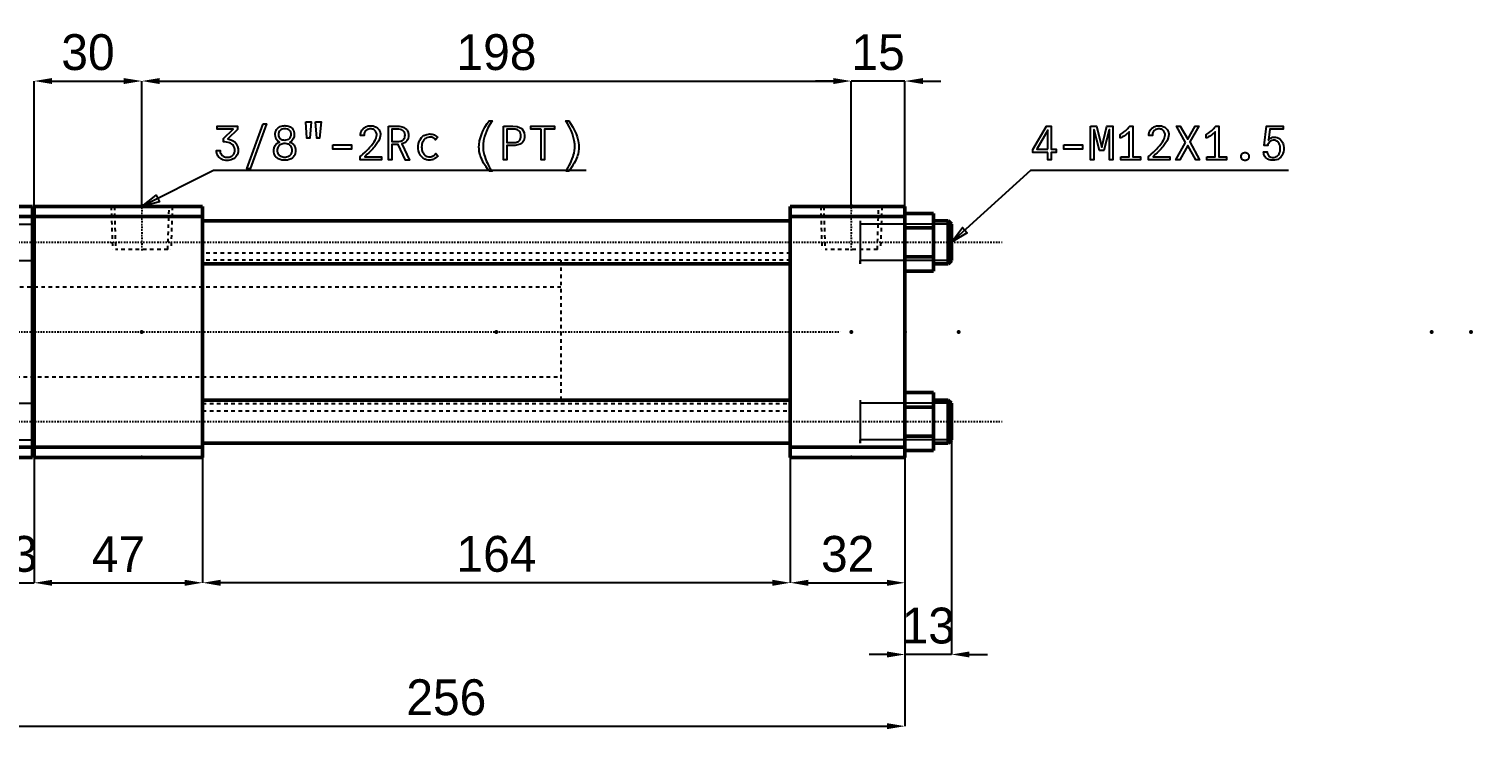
# Model space of a CAD drawing. Header units: millimetres. Extents: x -38 to 620, y -593 to 94.
# Drawn here: x 217.2 to 619.7, y -101.7 to 93.7 of the extents above; entities that cross this region are included whole.
import ezdxf

# ---------------------------------------------------------------- set-up
doc = ezdxf.new("R2010")
doc.units = ezdxf.units.MM
doc.linetypes.add('Center', pattern=[1.5, 0.45, -0.5, 0.05, -0.5])
doc.linetypes.add('Dashed', pattern=[2, 1, -1])
for name, color, linetype, lineweight in [('2d ConnectionPoints', 7, 'Continuous', 50), ('AM_0', 7, 'Continuous', 50), ('AM_5', 3, 'Continuous', 25), ('AM_7', 7, 'Center', 25), ('AM_9', 6, 'Dashed', 25)]:
    doc.layers.add(name, color=color, linetype=linetype, lineweight=lineweight)
doc.dimstyles.new('ISO-25', dxfattribs={"dimtxt": 2.5, "dimasz": 2.5, "dimexe": 1.25, "dimexo": 0.625, "dimtad": 1, "dimtxsty": 'Standard', "dimcen": 2.5, "dimadec": 0, "dimazin": 0, "dimtfac": 1, "dimtmove": 0, "dimatfit": 3, "dimfxl": 1, "dimarcsym": 0})

# ---------------------------------------------------------------- blocks, each defined once
blk = doc.blocks.new('2_HC210_A__40_100_0SD__rod__0_in_HC210_A_SD_40_100_0_A_0__2')
at = {"layer": 'AM_0'}
for p, q in [((-25, 12.5), (-43, 12.5)), ((-67.08, 10), (-68, 9.08)), ((-68, 9.08), (-68, -9.08)), ((-54, 10), (-67.08, 10)), ((-67.08, 10), (-67.08, -10)), ((-29, 8.12), (-43, 8.12)), ((-29, -8.12), (-29, 8.12)), ((-68, -9.08), (-67.08, -10)), ((-67.08, -10), (-54, -10)), ((-29, -8.12), (-43, -8.12)), ((-43, -12.5), (-25, -12.5))]:
    blk.add_line(p, q, dxfattribs=at)
at = {"layer": 'AM_5'}
for p, q in [((-68, 9.08), (-54, 9.08)), ((-68, -9.08), (-54, -9.08))]:
    blk.add_line(p, q, dxfattribs=at)
at = {"layer": 'AM_5', "linetype": 'Dashed'}
for p, q in [((-54, 9.08), (-43, 9.08)), ((-43, 10), (-43, 9.08)), ((-54, -9.08), (-43, -9.08)), ((-43, -10), (-43, -9.08))]:
    blk.add_line(p, q, dxfattribs=at)
at = {"layer": 'AM_7'}
blk.add_line((-81.95, 0), (224.95, 0), dxfattribs=at)
at = {"layer": 'AM_9'}
for p, q in [((211, 20), (147, 20)), ((147, 20), (147, -20)), ((147, 12.5), (-25, 12.5)), ((-43, 10), (-54, 10)), ((-54, -10), (-43, -10)), ((-25, -12.5), (147, -12.5)), ((147, -20), (211, -20))]:
    blk.add_line(p, q, dxfattribs=at)
blk = doc.blocks.new('3_A__SD_40_100_A___0__0_in_HC210_A_SD_40_100_0_A_0__2')
at = {"layer": 'AM_0'}
for p, q in [((-21, 33.03), (-13, 33.03)), ((-21, 16.97), (-21, 33.03)), ((-0.5, 35), (-13, 35)), ((-13, -35), (-13, 35)), ((-0.5, 35), (-0.5, -35)), ((-0.5, 33), (0, 33)), ((47, 35), (0, 35)), ((0, 35), (0, -35)), ((47, -35), (47, 35)), ((211, -35), (211, 35)), ((243, 35), (211, 35)), ((243, -35), (243, 35)), ((251, 33.03), (243, 33.03)), ((251, 16.97), (251, 33.03)), ((-25.08, 31), (-26, 30.08)), ((-26, 30.08), (-26, 19.92)), ((-21, 31), (-25.08, 31)), ((-25.08, 31), (-25.08, 19)), ((-21, 29.01), (-13, 29.01)), ((-0.5, 32.17), (-13, 32.17)), ((0, 31), (-0.5, 31)), ((47, 32.17), (0, 32.17)), ((211, 31), (47, 31)), ((243, 32.17), (211, 32.17)), ((251, 29.01), (243, 29.01)), ((255.08, 31), (251, 31)), ((256, 30.08), (255.08, 31)), ((255.08, 31), (255.08, 19)), ((256, 30.08), (256, 19.92)), ((-0.5, 25.1), (0, 25.1)), ((-21, 20.99), (-13, 20.99)), ((-0.5, 23.1), (0, 23.1)), ((251, 20.99), (243, 20.99)), ((-26, 19.92), (-25.08, 19)), ((-25.08, 19), (-21, 19)), ((-25, -19), (-25, 19)), ((-21, 16.97), (-13, 16.97)), ((47, 19), (211, 19)), ((251, 16.97), (243, 16.97)), ((251, 19), (255.08, 19)), ((255.08, 19), (256, 19.92)), ((-25.08, -19), (-26, -19.92)), ((-26, -19.92), (-26, -30.08)), ((-21, -19), (-25.08, -19)), ((-25.08, -19), (-25.08, -31)), ((-21, -16.92), (-13, -16.92)), ((-21, -33.08), (-21, -16.92)), ((211, -19), (47, -19)), ((251, -16.92), (243, -16.92)), ((251, -33.08), (251, -16.92)), ((255.08, -19), (251, -19)), ((256, -19.92), (255.08, -19)), ((255.08, -19), (255.08, -31)), ((256, -19.92), (256, -30.08)), ((-21, -20.96), (-13, -20.96)), ((-0.5, -23.1), (0, -23.1)), ((251, -20.96), (243, -20.96)), ((0, -25.1), (-0.5, -25.1)), ((-26, -30.08), (-25.08, -31)), ((-25.08, -31), (-21, -31)), ((-21, -29.04), (-13, -29.04)), ((-0.5, -32.17), (-13, -32.17)), ((-0.5, -31), (0, -31)), ((47, -32.17), (0, -32.17)), ((47, -31), (211, -31)), ((243, -32.17), (211, -32.17)), ((251, -29.04), (243, -29.04)), ((251, -31), (255.08, -31)), ((255.08, -31), (256, -30.08)), ((-21, -33.08), (-13, -33.08)), ((-0.5, -35), (-13, -35)), ((-0.5, -33), (0, -33)), ((47, -35), (0, -35)), ((243, -35), (211, -35)), ((251, -33.08), (243, -33.08))]:
    blk.add_line(p, q, dxfattribs=at)
at = {"layer": 'AM_5', "linetype": 'Dashed'}
for p, q in [((21.47, 35), (21.84, 23)), ((38.53, 35), (38.16, 23)), ((219.47, 35), (219.84, 23)), ((236.53, 35), (236.16, 23))]:
    blk.add_line(p, q, dxfattribs=at)
at = {"layer": 'AM_5'}
for p, q in [((-26, 30.08), (-0.5, 30.08)), ((-0.5, 31), (-0.5, 30.08)), ((-0.5, 31), (-0.5, 19)), ((230.5, 31), (230.5, 30.08)), ((230.5, 31), (230.5, 19)), ((256, 30.08), (230.5, 30.08)), ((-26, 19.92), (-0.5, 19.92)), ((-0.5, 19), (-0.5, 19.92)), ((256, 19.92), (230.5, 19.92)), ((230.5, 19), (230.5, 19.92)), ((-26, -19.92), (-0.5, -19.92)), ((-0.5, -19), (-0.5, -19.92)), ((-0.5, -19), (-0.5, -31)), ((230.5, -19), (230.5, -19.92)), ((230.5, -19), (230.5, -31)), ((256, -19.92), (230.5, -19.92)), ((-26, -30.08), (-0.5, -30.08)), ((-0.5, -31), (-0.5, -30.08)), ((256, -30.08), (230.5, -30.08)), ((230.5, -31), (230.5, -30.08))]:
    blk.add_line(p, q, dxfattribs=at)
at = {"layer": 'AM_7'}
for p, q in [((30, 35.6), (30, 22.4)), ((228, 35.6), (228, 22.4)), ((-40.1, 25), (270.1, 25)), ((-40.1, -25), (270.1, -25))]:
    blk.add_line(p, q, dxfattribs=at)
at = {"layer": 'AM_9'}
for p, q in [((22.33, 35), (22.7, 23)), ((37.3, 23), (37.67, 35)), ((220.33, 35), (220.7, 23)), ((235.3, 23), (235.67, 35)), ((37.3, 23), (22.7, 23)), ((211, 22), (47, 22)), ((235.3, 23), (220.7, 23)), ((-25, 19), (-25, 20)), ((-13, 20), (-25, 20)), ((211, 20), (47, 20)), ((-13, 12.6), (-25, 12.6)), ((47, 12.5), (-13, 12.5)), ((-25, -12.6), (-13, -12.6)), ((-13, -12.5), (47, -12.5)), ((-25, -20), (-25, -19)), ((-25, -20), (-13, -20)), ((47, -20), (211, -20)), ((47, -22), (211, -22))]:
    blk.add_line(p, q, dxfattribs=at)
blk = doc.blocks.new('*D24')
at = {"layer": 'AM_5', "color": 0, "lineweight": -2}
for p, q in [((218.71, 44.1), (218.71, 79.1)), ((223.71, 79.1), (243.71, 79.1)), ((248.71, 44.1), (248.71, 79.1))]:
    blk.add_line(p, q, dxfattribs=at)
at = {"layer": 'AM_5', "color": 0}
for points in [[(223.71, 79.93), (223.71, 78.26), (218.71, 79.1)], [(243.71, 78.26), (243.71, 79.93), (248.71, 79.1)]]:
    blk.add_solid(points, dxfattribs=at)
at = {"layer": 'Defpoints', "color": 0}
for p in [(248.71, 79.1), (218.71, 44.1), (248.71, 44.1)]:
    blk.add_point(p, dxfattribs=at)
at = {"layer": 'AM_5', "color": 0, "insert": (233.71, 87.1), "char_height": 10, "attachment_point": 5}
blk.add_mtext('30', dxfattribs=at)
blk = doc.blocks.new('*D25')
at = {"layer": 'AM_5', "color": 0, "lineweight": -2}
for p, q in [((248.71, 44.1), (248.71, 79.1)), ((253.71, 79.1), (441.71, 79.1)), ((446.71, 44.1), (446.71, 79.1))]:
    blk.add_line(p, q, dxfattribs=at)
at = {"layer": 'AM_5', "color": 0}
for points in [[(253.71, 79.93), (253.71, 78.26), (248.71, 79.1)], [(441.71, 78.26), (441.71, 79.93), (446.71, 79.1)]]:
    blk.add_solid(points, dxfattribs=at)
at = {"layer": 'Defpoints', "color": 0}
for p in [(446.71, 79.1), (248.71, 44.1), (446.71, 44.1)]:
    blk.add_point(p, dxfattribs=at)
at = {"layer": 'AM_5', "color": 0, "insert": (347.71, 87.1), "char_height": 10, "attachment_point": 5}
blk.add_mtext('198', dxfattribs=at)
blk = doc.blocks.new('*D26')
at = {"layer": 'AM_5', "color": 0, "lineweight": -2}
for p, q in [((441.71, 79.1), (436.71, 79.1)), ((446.71, 44.1), (446.71, 79.1)), ((461.71, 79.1), (446.71, 79.1)), ((461.71, 44.1), (461.71, 79.1)), ((466.71, 79.1), (471.71, 79.1))]:
    blk.add_line(p, q, dxfattribs=at)
at = {"layer": 'AM_5', "color": 0}
for points in [[(441.71, 78.26), (441.71, 79.93), (446.71, 79.1)], [(466.71, 79.93), (466.71, 78.26), (461.71, 79.1)]]:
    blk.add_solid(points, dxfattribs=at)
at = {"layer": 'Defpoints', "color": 0}
for p in [(446.71, 79.1), (446.71, 44.1), (461.71, 44.1)]:
    blk.add_point(p, dxfattribs=at)
at = {"layer": 'AM_5', "color": 0, "insert": (454.21, 87.1), "char_height": 10, "attachment_point": 5}
blk.add_mtext('15', dxfattribs=at)
blk = doc.blocks.new('*D28')
at = {"layer": 'AM_5', "color": 0, "lineweight": -2}
for p, q in [((205.71, -25.9), (205.71, -60.9)), ((218.71, -25.9), (218.71, -60.9)), ((200.71, -60.9), (195.71, -60.9)), ((205.71, -60.9), (218.71, -60.9)), ((223.71, -60.9), (228.71, -60.9))]:
    blk.add_line(p, q, dxfattribs=at)
at = {"layer": 'AM_5', "color": 0}
for points in [[(200.71, -61.74), (200.71, -60.07), (205.71, -60.9)], [(223.71, -60.07), (223.71, -61.74), (218.71, -60.9)]]:
    blk.add_solid(points, dxfattribs=at)
at = {"layer": 'Defpoints', "color": 0}
for p in [(205.71, -25.9), (218.71, -25.9), (218.71, -60.9)]:
    blk.add_point(p, dxfattribs=at)
at = {"layer": 'AM_5', "color": 0, "insert": (212.21, -52.9), "char_height": 10, "attachment_point": 5}
blk.add_mtext('13', dxfattribs=at)
blk = doc.blocks.new('*D29')
at = {"layer": 'AM_5', "color": 0, "lineweight": -2}
for p, q in [((218.71, -25.9), (218.71, -60.9)), ((265.71, -25.9), (265.71, -60.9)), ((223.71, -60.9), (260.71, -60.9))]:
    blk.add_line(p, q, dxfattribs=at)
at = {"layer": 'AM_5', "color": 0}
for points in [[(223.71, -60.07), (223.71, -61.74), (218.71, -60.9)], [(260.71, -61.74), (260.71, -60.07), (265.71, -60.9)]]:
    blk.add_solid(points, dxfattribs=at)
at = {"layer": 'Defpoints', "color": 0}
for p in [(218.71, -25.9), (265.71, -25.9), (265.71, -60.9)]:
    blk.add_point(p, dxfattribs=at)
at = {"layer": 'AM_5', "color": 0, "insert": (242.21, -52.9), "char_height": 10, "attachment_point": 5}
blk.add_mtext('47', dxfattribs=at)
blk = doc.blocks.new('*D30')
at = {"layer": 'AM_5', "color": 0, "lineweight": -2}
for p, q in [((429.71, -25.9), (429.71, -60.9)), ((461.71, -25.9), (461.71, -60.9)), ((434.71, -60.9), (456.71, -60.9))]:
    blk.add_line(p, q, dxfattribs=at)
at = {"layer": 'AM_5', "color": 0}
for points in [[(434.71, -60.07), (434.71, -61.74), (429.71, -60.9)], [(456.71, -61.74), (456.71, -60.07), (461.71, -60.9)]]:
    blk.add_solid(points, dxfattribs=at)
at = {"layer": 'Defpoints', "color": 0}
for p in [(429.71, -25.9), (461.71, -25.9), (461.71, -60.9)]:
    blk.add_point(p, dxfattribs=at)
at = {"layer": 'AM_5', "color": 0, "insert": (445.71, -52.9), "char_height": 10, "attachment_point": 5}
blk.add_mtext('32', dxfattribs=at)
blk = doc.blocks.new('*D31')
at = {"layer": 'AM_5', "color": 0, "lineweight": -2}
for p, q in [((265.71, -25.9), (265.71, -60.9)), ((429.71, -25.9), (429.71, -60.9)), ((424.71, -60.9), (270.71, -60.9))]:
    blk.add_line(p, q, dxfattribs=at)
at = {"layer": 'AM_5', "color": 0}
for points in [[(270.71, -60.07), (270.71, -61.74), (265.71, -60.9)], [(424.71, -61.74), (424.71, -60.07), (429.71, -60.9)]]:
    blk.add_solid(points, dxfattribs=at)
at = {"layer": 'Defpoints', "color": 0}
for p in [(265.71, -25.9), (429.71, -25.9), (265.71, -60.9)]:
    blk.add_point(p, dxfattribs=at)
at = {"layer": 'AM_5', "color": 0, "insert": (347.71, -52.9), "char_height": 10, "attachment_point": 5}
blk.add_mtext('164', dxfattribs=at)
blk = doc.blocks.new('*D32')
at = {"layer": 'AM_5', "color": 0, "lineweight": -2}
for p, q in [((474.71, -15.9), (474.71, -80.9)), ((461.71, -25.9), (461.71, -80.9)), ((456.71, -80.9), (451.71, -80.9)), ((474.71, -80.9), (461.71, -80.9)), ((479.71, -80.9), (484.71, -80.9))]:
    blk.add_line(p, q, dxfattribs=at)
at = {"layer": 'AM_5', "color": 0}
for points in [[(456.71, -81.74), (456.71, -80.07), (461.71, -80.9)], [(479.71, -80.07), (479.71, -81.74), (474.71, -80.9)]]:
    blk.add_solid(points, dxfattribs=at)
at = {"layer": 'Defpoints', "color": 0}
for p in [(474.71, -15.9), (461.71, -25.9), (461.71, -80.9)]:
    blk.add_point(p, dxfattribs=at)
at = {"layer": 'AM_5', "color": 0, "insert": (468.21, -72.9), "char_height": 10, "attachment_point": 5}
blk.add_mtext('13', dxfattribs=at)
blk = doc.blocks.new('*D35')
at = {"layer": 'AM_5', "color": 0, "lineweight": -2}
for p, q in [((205.71, -25.9), (205.71, -100.9)), ((461.71, -25.9), (461.71, -100.9)), ((210.71, -100.9), (456.71, -100.9))]:
    blk.add_line(p, q, dxfattribs=at)
at = {"layer": 'AM_5', "color": 0}
for points in [[(210.71, -100.07), (210.71, -101.74), (205.71, -100.9)], [(456.71, -101.74), (456.71, -100.07), (461.71, -100.9)]]:
    blk.add_solid(points, dxfattribs=at)
at = {"layer": 'Defpoints', "color": 0}
for p in [(205.71, -25.9), (461.71, -25.9), (461.71, -100.9)]:
    blk.add_point(p, dxfattribs=at)
at = {"layer": 'AM_5', "color": 0, "insert": (333.71, -92.9), "char_height": 10, "attachment_point": 5}
blk.add_mtext('256', dxfattribs=at)

msp = doc.modelspace()

# ---------------------------------------------------------------- linework, layer by layer
at = {"layer": '2d ConnectionPoints'}
for p in [(248.706, 44.097), (446.706, 44.097), (218.706, 9.097), (218.706, 9.097), (248.706, 9.097), (248.706, 9.097), (347.706, 9.097), (446.706, 9.097), (446.706, 9.097), (461.706, 9.097), (476.706, 9.097), (608.706, 9.097), (619.706, 9.097), (248.706, -25.903), (446.706, -25.903)]:
    msp.add_point(p, dxfattribs=at)
at = {"layer": 'AM_5'}
for p, q in [((268.706, 54.097), (248.706, 44.097)), ((372.706, 54.097), (268.706, 54.097)), ((496.706, 54.097), (474.706, 34.097)), ((568.706, 54.097), (496.706, 54.097))]:
    msp.add_line(p, q, dxfattribs=at)
for points in [[(270.572, 59.71), (270.572, 59.71), (270.583, 59.49), (270.641, 59.18), (270.641, 59.18), (270.749, 58.897), (270.848, 58.722), (270.848, 58.722), (270.966, 58.561), (271.171, 58.348), (271.171, 58.348), (271.409, 58.171), (271.586, 58.072), (271.586, 58.072), (271.773, 57.99), (272.064, 57.902), (272.064, 57.902), (272.366, 57.854), (272.574, 57.845), (272.574, 57.845), (272.795, 57.854), (273.115, 57.902), (273.115, 57.902), (273.422, 57.992), (273.62, 58.075), (273.62, 58.075), (273.807, 58.176), (274.059, 58.355), (274.059, 58.355), (274.275, 58.569), (274.4, 58.732), (274.4, 58.732), (274.506, 58.907), (274.62, 59.189), (274.62, 59.189), (274.681, 59.494), (274.693, 59.71), (274.693, 59.71), (274.676, 60.018), (274.59, 60.442), (274.59, 60.442), (274.431, 60.823), (274.283, 61.052), (274.283, 61.052), (274.107, 61.261), (273.798, 61.533), (273.798, 61.533), (273.435, 61.757), (273.162, 61.878), (273.162, 61.878), (272.87, 61.977), (272.402, 62.085), (272.402, 62.085), (271.9, 62.143), (271.547, 62.154), (271.547, 63.064), (274.186, 65.651), (269.779, 65.651), (269.779, 66.522), (275.421, 66.522), (275.421, 65.612), (272.723, 62.947), (272.723, 62.947), (273.312, 62.811), (274.061, 62.517), (274.061, 62.517), (274.651, 62.115), (274.956, 61.787), (274.956, 61.787), (275.198, 61.422), (275.461, 60.827), (275.461, 60.827), (275.602, 60.176), (275.629, 59.71), (275.629, 59.71), (275.611, 59.374), (275.515, 58.905), (275.515, 58.905), (275.338, 58.479), (275.174, 58.218), (275.174, 58.218), (274.981, 57.98), (274.653, 57.668), (274.653, 57.668), (274.277, 57.412), (274.001, 57.273), (274.001, 57.273), (273.71, 57.158), (273.265, 57.034), (273.265, 57.034), (272.808, 56.967), (272.496, 56.954), (272.496, 56.954), (272.193, 56.967), (271.754, 57.033), (271.754, 57.033), (271.333, 57.156), (271.063, 57.269), (271.063, 57.269), (270.806, 57.408), (270.461, 57.662), (270.461, 57.662), (270.163, 57.971), (269.99, 58.209), (269.99, 58.209), (269.844, 58.468), (269.685, 58.896), (269.685, 58.896), (269.6, 59.369), (269.584, 59.71), (270.572, 59.71)], [(282.569, 67.172), (283.557, 67.172), (278.994, 54.627), (278.006, 54.627), (282.569, 67.172)], [(288.619, 56.993), (288.619, 56.993), (288.292, 57.004), (287.821, 57.062), (287.821, 57.062), (287.375, 57.17), (287.092, 57.269), (287.092, 57.269), (286.824, 57.393), (286.465, 57.626), (286.465, 57.626), (286.154, 57.917), (285.974, 58.144), (285.974, 58.144), (285.822, 58.396), (285.657, 58.821), (285.657, 58.821), (285.568, 59.304), (285.551, 59.658), (285.551, 59.658), (285.568, 59.997), (285.658, 60.467), (285.658, 60.467), (285.824, 60.894), (285.977, 61.153), (285.977, 61.153), (286.159, 61.389), (286.475, 61.693), (286.475, 61.693), (286.843, 61.935), (287.118, 62.063), (287.118, 62.063), (286.704, 62.345), (286.255, 62.898), (286.255, 62.898), (286.013, 63.609), (285.967, 64.169), (285.967, 64.169), (285.982, 64.484), (286.062, 64.918), (286.062, 64.918), (286.209, 65.307), (286.344, 65.541), (286.344, 65.541), (286.504, 65.753), (286.779, 66.029), (286.779, 66.029), (287.095, 66.254), (287.329, 66.376), (287.329, 66.376), (287.575, 66.475), (287.955, 66.583), (287.955, 66.583), (288.349, 66.641), (288.619, 66.652), (288.619, 66.652), (288.903, 66.642), (289.312, 66.588), (289.312, 66.588), (289.699, 66.488), (289.945, 66.395), (289.945, 66.395), (290.178, 66.282), (290.49, 66.07), (290.49, 66.07), (290.761, 65.81), (290.917, 65.609), (290.917, 65.609), (291.049, 65.387), (291.192, 65.017), (291.192, 65.017), (291.27, 64.601), (291.284, 64.299), (291.284, 64.299), (291.272, 64.002), (291.205, 63.583), (291.205, 63.583), (291.08, 63.197), (290.966, 62.957), (290.966, 62.957), (290.828, 62.735), (290.581, 62.444), (290.581, 62.444), (290.286, 62.203), (290.062, 62.07), (290.062, 62.07), (290.342, 61.933), (290.717, 61.686), (290.717, 61.686), (291.04, 61.387), (291.226, 61.16), (291.226, 61.16), (291.383, 60.913), (291.552, 60.515), (291.552, 60.515), (291.644, 60.082), (291.661, 59.775), (291.661, 59.775), (291.644, 59.402), (291.556, 58.893), (291.556, 58.893), (291.391, 58.446), (291.239, 58.183), (291.239, 58.183), (291.059, 57.947), (290.75, 57.644), (290.75, 57.644), (290.394, 57.403), (290.131, 57.276), (290.131, 57.276), (289.851, 57.174), (289.41, 57.064), (289.41, 57.064), (288.944, 57.005), (288.619, 56.993)], [(288.619, 62.642), (288.619, 62.642), (288.938, 62.658), (289.36, 62.741), (289.36, 62.741), (289.718, 62.895), (289.919, 63.038), (289.919, 63.038), (290.088, 63.209), (290.27, 63.509), (290.27, 63.509), (290.369, 63.864), (290.387, 64.13), (290.387, 64.13), (290.369, 64.426), (290.274, 64.819), (290.274, 64.819), (290.096, 65.151), (289.932, 65.339), (289.932, 65.339), (289.734, 65.496), (289.377, 65.666), (289.377, 65.666), (288.946, 65.757), (288.619, 65.775), (288.619, 65.775), (288.302, 65.757), (287.882, 65.664), (287.882, 65.664), (287.529, 65.492), (287.332, 65.333), (287.332, 65.333), (287.168, 65.142), (286.991, 64.805), (286.991, 64.805), (286.895, 64.405), (286.877, 64.104), (286.877, 64.104), (286.895, 63.841), (286.989, 63.491), (286.989, 63.491), (287.162, 63.195), (287.323, 63.028), (287.323, 63.028), (287.517, 62.889), (287.869, 62.738), (287.869, 62.738), (288.295, 62.657), (288.619, 62.642)], [(294.474, 67.692), (295.995, 67.692), (295.579, 63.129), (294.799, 63.129), (294.474, 67.692)], [(297.204, 67.692), (298.738, 67.692), (298.283, 63.129), (297.529, 63.129), (297.204, 67.692)], [(310, 58.319), (310, 58.319), (310.428, 58.71), (311.038, 59.282), (311.038, 59.282), (311.61, 59.836), (311.969, 60.194), (311.969, 60.194), (312.314, 60.556), (312.808, 61.125), (312.808, 61.125), (313.273, 61.724), (313.568, 62.141), (313.568, 62.141), (313.828, 62.557), (314.109, 63.149), (314.109, 63.149), (314.261, 63.703), (314.29, 64.052), (314.29, 64.052), (314.281, 64.248), (314.235, 64.525), (314.235, 64.525), (314.148, 64.782), (314.069, 64.943), (314.069, 64.943), (313.974, 65.092), (313.806, 65.289), (313.806, 65.289), (313.609, 65.454), (313.461, 65.547), (313.461, 65.547), (313.303, 65.624), (313.051, 65.708), (313.051, 65.708), (312.782, 65.753), (312.593, 65.762), (312.593, 65.762), (312.385, 65.753), (312.09, 65.706), (312.09, 65.706), (311.815, 65.62), (311.644, 65.541), (311.644, 65.541), (311.485, 65.444), (311.274, 65.27), (311.274, 65.27), (311.095, 65.06), (310.994, 64.9), (310.994, 64.9), (310.91, 64.727), (310.819, 64.443), (310.819, 64.443), (310.77, 64.132), (310.76, 63.909), (309.785, 63.909), (309.785, 63.909), (309.8, 64.243), (309.88, 64.707), (309.88, 64.707), (310.027, 65.128), (310.162, 65.385), (310.162, 65.385), (310.324, 65.62), (310.605, 65.927), (310.605, 65.927), (310.934, 66.181), (311.18, 66.321), (311.18, 66.321), (311.441, 66.435), (311.853, 66.56), (311.853, 66.56), (312.289, 66.626), (312.593, 66.639), (312.593, 66.639), (312.878, 66.627), (313.29, 66.564), (313.29, 66.564), (313.685, 66.448), (313.939, 66.34), (313.939, 66.34), (314.178, 66.209), (314.5, 65.971), (314.5, 65.971), (314.777, 65.683), (314.937, 65.463), (314.937, 65.463), (315.071, 65.223), (315.217, 64.832), (315.217, 64.832), (315.295, 64.404), (315.31, 64.098), (315.31, 64.098), (315.288, 63.751), (315.172, 63.219), (315.172, 63.219), (314.957, 62.671), (314.758, 62.297), (314.758, 62.297), (314.529, 61.926), (314.159, 61.388), (314.159, 61.388), (313.755, 60.874), (313.468, 60.545), (313.468, 60.545), (313.158, 60.211), (312.638, 59.669), (312.638, 59.669), (312.052, 59.078), (311.625, 58.657), (310.936, 57.981), (315.59, 57.975), (315.59, 57.097), (309.655, 57.097), (309.655, 58.007), (310, 58.319)], [(317.538, 66.522), (320.281, 66.522), (320.281, 66.522), (320.563, 66.511), (320.978, 66.454), (320.978, 66.454), (321.386, 66.347), (321.653, 66.249), (321.653, 66.249), (321.909, 66.128), (322.258, 65.901), (322.258, 65.901), (322.566, 65.619), (322.748, 65.401), (322.748, 65.401), (322.904, 65.159), (323.072, 64.753), (323.072, 64.753), (323.163, 64.295), (323.18, 63.961), (323.18, 63.961), (323.159, 63.593), (323.047, 63.093), (323.047, 63.093), (322.839, 62.655), (322.647, 62.398), (322.647, 62.398), (322.421, 62.169), (322.033, 61.88), (322.033, 61.88), (321.586, 61.656), (321.256, 61.543), (323.414, 57.032), (322.361, 57.032), (320.255, 61.387), (320.112, 61.387), (318.5, 61.387), (318.5, 57.097), (317.538, 57.097), (317.538, 66.522)], [(319.826, 62.232), (319.826, 62.232), (320.101, 62.237), (320.483, 62.262), (320.483, 62.262), (320.827, 62.309), (321.035, 62.352), (321.035, 62.352), (321.228, 62.411), (321.491, 62.538), (321.491, 62.538), (321.722, 62.711), (321.858, 62.853), (321.858, 62.853), (321.973, 63.019), (322.099, 63.323), (322.099, 63.323), (322.166, 63.692), (322.179, 63.974), (322.179, 63.974), (322.155, 64.334), (322.031, 64.788), (322.031, 64.788), (321.799, 65.139), (321.585, 65.316), (321.585, 65.316), (321.335, 65.456), (320.916, 65.607), (320.916, 65.607), (320.444, 65.688), (320.099, 65.703), (318.5, 65.703), (318.5, 62.232), (319.826, 62.232)], [(345.62, 53.938), (345.62, 53.938), (345.276, 54.42), (344.802, 55.116), (344.802, 55.116), (344.381, 55.779), (344.129, 56.203), (344.129, 56.203), (343.898, 56.623), (343.59, 57.261), (343.59, 57.261), (343.327, 57.908), (343.176, 58.345), (343.176, 58.345), (343.05, 58.787), (342.913, 59.458), (342.913, 59.458), (342.839, 60.14), (342.825, 60.601), (342.825, 60.601), (342.856, 61.326), (343.015, 62.435), (343.015, 62.435), (343.31, 63.569), (343.583, 64.338), (343.583, 64.338), (343.908, 65.104), (344.479, 66.22), (344.479, 66.22), (345.15, 67.296), (345.653, 67.991), (346.472, 67.991), (346.472, 67.991), (346.013, 67.281), (345.406, 66.203), (345.406, 66.203), (344.897, 65.11), (344.613, 64.374), (344.613, 64.374), (344.376, 63.638), (344.12, 62.547), (344.12, 62.547), (343.983, 61.471), (343.956, 60.763), (343.956, 60.763), (343.969, 60.343), (344.038, 59.69), (344.038, 59.69), (344.164, 59.008), (344.281, 58.537), (344.281, 58.537), (344.421, 58.06), (344.667, 57.346), (344.667, 57.346), (344.957, 56.633), (345.175, 56.158), (345.175, 56.158), (345.409, 55.69), (345.784, 55.01), (345.784, 55.01), (346.187, 54.358), (346.472, 53.938), (345.62, 53.938)], [(349.662, 66.522), (352.314, 66.522), (352.314, 66.522), (353.479, 66.413), (354.742, 65.84), (354.742, 65.84), (355.421, 64.775), (355.551, 63.792), (355.551, 63.792), (355.515, 63.241), (355.328, 62.542), (355.328, 62.542), (354.981, 61.995), (354.66, 61.715), (354.66, 61.715), (354.284, 61.494), (353.641, 61.255), (353.641, 61.255), (352.907, 61.126), (352.366, 61.101), (350.624, 61.101), (350.624, 57.097), (349.662, 57.097), (349.662, 66.522)], [(351.885, 61.907), (351.885, 61.907), (352.225, 61.912), (352.685, 61.939), (352.685, 61.939), (353.085, 61.988), (353.318, 62.034), (353.318, 62.034), (353.529, 62.096), (353.812, 62.232), (353.812, 62.232), (354.055, 62.42), (354.196, 62.573), (354.196, 62.573), (354.314, 62.755), (354.442, 63.088), (354.442, 63.088), (354.511, 63.494), (354.524, 63.805), (354.524, 63.805), (354.512, 64.093), (354.449, 64.475), (354.449, 64.475), (354.332, 64.795), (354.225, 64.975), (354.225, 64.975), (354.097, 65.131), (353.876, 65.325), (353.876, 65.325), (353.619, 65.47), (353.429, 65.541), (353.429, 65.541), (353.221, 65.595), (352.878, 65.653), (352.878, 65.653), (352.498, 65.684), (352.223, 65.69), (350.624, 65.69), (350.624, 61.907), (351.885, 61.907)], [(360.132, 65.677), (357.311, 65.677), (357.311, 66.522), (363.902, 66.522), (363.902, 65.677), (361.094, 65.677), (361.094, 57.097), (360.132, 57.097), (360.132, 65.677)], [(367.046, 53.938), (367.046, 53.938), (367.331, 54.358), (367.734, 55.01), (367.734, 55.01), (368.109, 55.69), (368.343, 56.158), (368.343, 56.158), (368.561, 56.633), (368.851, 57.346), (368.851, 57.346), (369.097, 58.06), (369.237, 58.537), (369.237, 58.537), (369.354, 59.008), (369.481, 59.69), (369.481, 59.69), (369.549, 60.343), (369.562, 60.763), (369.562, 60.763), (369.536, 61.471), (369.398, 62.547), (369.398, 62.547), (369.142, 63.638), (368.905, 64.374), (368.905, 64.374), (368.621, 65.11), (368.112, 66.203), (368.112, 66.203), (367.505, 67.281), (367.046, 67.991), (367.865, 67.991), (367.865, 67.991), (368.368, 67.296), (369.039, 66.22), (369.039, 66.22), (369.61, 65.104), (369.936, 64.338), (369.936, 64.338), (370.208, 63.569), (370.503, 62.435), (370.503, 62.435), (370.662, 61.326), (370.693, 60.601), (370.693, 60.601), (370.679, 60.14), (370.605, 59.458), (370.605, 59.458), (370.468, 58.787), (370.342, 58.345), (370.342, 58.345), (370.191, 57.908), (369.928, 57.261), (369.928, 57.261), (369.62, 56.623), (369.39, 56.203), (369.39, 56.203), (369.137, 55.779), (368.716, 55.116), (368.716, 55.116), (368.242, 54.42), (367.898, 53.938), (367.046, 53.938)], [(501.555, 59.177), (497.343, 59.177), (497.343, 60.022), (501.178, 66.522), (502.465, 66.522), (502.465, 60.055), (503.869, 60.055), (503.869, 59.177), (502.465, 59.177), (502.465, 57.097), (501.555, 57.097), (501.555, 59.177)], [(501.568, 60.055), (501.568, 65.43), (498.461, 60.055), (501.568, 60.055)], [(513.493, 66.522), (515.17, 66.522), (516.6, 60.633), (518.017, 66.522), (519.72, 66.522), (519.72, 57.097), (518.758, 57.097), (518.758, 65.534), (518.693, 65.502), (517.198, 59.762), (516.015, 59.762), (514.5, 65.502), (514.455, 65.528), (514.455, 57.097), (513.493, 57.097), (513.493, 66.522)], [(521.922, 57.929), (524.314, 57.929), (524.314, 64.962), (524.314, 64.962), (524.185, 64.833), (523.968, 64.631), (523.968, 64.631), (523.721, 64.419), (523.54, 64.273), (523.54, 64.273), (523.353, 64.128), (523.069, 63.922), (523.069, 63.922), (522.783, 63.73), (522.591, 63.61), (522.591, 63.61), (522.404, 63.502), (522.144, 63.37), (522.144, 63.37), (521.909, 63.275), (521.766, 63.233), (521.766, 64.221), (521.766, 64.221), (521.943, 64.306), (522.223, 64.466), (522.223, 64.466), (522.519, 64.666), (522.725, 64.822), (522.725, 64.822), (522.931, 64.99), (523.232, 65.249), (523.232, 65.249), (523.522, 65.518), (523.709, 65.703), (523.709, 65.703), (523.886, 65.886), (524.124, 66.142), (524.124, 66.142), (524.327, 66.377), (524.444, 66.522), (525.276, 66.522), (525.276, 57.929), (527.447, 57.929), (527.447, 57.097), (521.922, 57.097), (521.922, 57.929)], [(530, 58.319), (530, 58.319), (530.428, 58.71), (531.038, 59.282), (531.038, 59.282), (531.61, 59.836), (531.969, 60.194), (531.969, 60.194), (532.314, 60.556), (532.808, 61.125), (532.808, 61.125), (533.273, 61.724), (533.568, 62.141), (533.568, 62.141), (533.828, 62.557), (534.109, 63.149), (534.109, 63.149), (534.261, 63.703), (534.29, 64.052), (534.29, 64.052), (534.281, 64.248), (534.235, 64.525), (534.235, 64.525), (534.148, 64.782), (534.069, 64.943), (534.069, 64.943), (533.974, 65.092), (533.806, 65.289), (533.806, 65.289), (533.609, 65.454), (533.461, 65.547), (533.461, 65.547), (533.303, 65.624), (533.051, 65.708), (533.051, 65.708), (532.782, 65.753), (532.593, 65.762), (532.593, 65.762), (532.385, 65.753), (532.09, 65.706), (532.09, 65.706), (531.815, 65.62), (531.644, 65.541), (531.644, 65.541), (531.485, 65.444), (531.274, 65.27), (531.274, 65.27), (531.095, 65.06), (530.994, 64.9), (530.994, 64.9), (530.91, 64.727), (530.819, 64.443), (530.819, 64.443), (530.77, 64.132), (530.76, 63.909), (529.785, 63.909), (529.785, 63.909), (529.8, 64.243), (529.88, 64.707), (529.88, 64.707), (530.027, 65.128), (530.162, 65.385), (530.162, 65.385), (530.324, 65.62), (530.605, 65.927), (530.605, 65.927), (530.934, 66.181), (531.18, 66.321), (531.18, 66.321), (531.441, 66.435), (531.853, 66.56), (531.853, 66.56), (532.289, 66.626), (532.593, 66.639), (532.593, 66.639), (532.878, 66.627), (533.29, 66.564), (533.29, 66.564), (533.685, 66.448), (533.939, 66.34), (533.939, 66.34), (534.178, 66.209), (534.5, 65.971), (534.5, 65.971), (534.777, 65.683), (534.937, 65.463), (534.937, 65.463), (535.071, 65.223), (535.217, 64.832), (535.217, 64.832), (535.295, 64.404), (535.31, 64.098), (535.31, 64.098), (535.288, 63.751), (535.172, 63.219), (535.172, 63.219), (534.957, 62.671), (534.758, 62.297), (534.758, 62.297), (534.529, 61.926), (534.159, 61.388), (534.159, 61.388), (533.755, 60.874), (533.468, 60.545), (533.468, 60.545), (533.158, 60.211), (532.638, 59.669), (532.638, 59.669), (532.052, 59.078), (531.625, 58.657), (530.936, 57.981), (535.59, 57.975), (535.59, 57.097), (529.655, 57.097), (529.655, 58.007), (530, 58.319)], [(539.995, 61.972), (537.454, 66.522), (538.533, 66.522), (540.619, 62.85), (542.667, 66.522), (543.707, 66.522), (541.165, 62.148), (543.915, 57.097), (542.875, 57.097), (540.606, 61.153), (538.364, 57.097), (537.298, 57.097), (539.995, 61.972)], [(545.922, 57.929), (548.314, 57.929), (548.314, 64.962), (548.314, 64.962), (548.185, 64.833), (547.968, 64.631), (547.968, 64.631), (547.721, 64.419), (547.54, 64.273), (547.54, 64.273), (547.353, 64.128), (547.069, 63.922), (547.069, 63.922), (546.783, 63.73), (546.591, 63.61), (546.591, 63.61), (546.404, 63.502), (546.144, 63.37), (546.144, 63.37), (545.909, 63.275), (545.766, 63.233), (545.766, 64.221), (545.766, 64.221), (545.943, 64.306), (546.223, 64.466), (546.223, 64.466), (546.519, 64.666), (546.725, 64.822), (546.725, 64.822), (546.931, 64.99), (547.232, 65.249), (547.232, 65.249), (547.522, 65.518), (547.709, 65.703), (547.709, 65.703), (547.886, 65.886), (548.124, 66.142), (548.124, 66.142), (548.327, 66.377), (548.444, 66.522), (549.276, 66.522), (549.276, 57.929), (551.447, 57.929), (551.447, 57.097), (545.922, 57.097), (545.922, 57.929)], [(564.47, 56.98), (564.47, 56.98), (564.176, 56.99), (563.758, 57.043), (563.758, 57.043), (563.365, 57.14), (563.118, 57.23), (563.118, 57.23), (562.886, 57.342), (562.574, 57.55), (562.574, 57.55), (562.307, 57.808), (562.153, 58.007), (562.153, 58.007), (562.023, 58.229), (561.882, 58.602), (561.882, 58.602), (561.806, 59.024), (561.792, 59.333), (562.806, 59.333), (562.806, 59.333), (562.825, 59.041), (562.924, 58.66), (562.924, 58.66), (563.107, 58.347), (563.277, 58.176), (563.277, 58.176), (563.477, 58.036), (563.821, 57.884), (563.821, 57.884), (564.216, 57.802), (564.509, 57.786), (564.509, 57.786), (564.76, 57.8), (565.104, 57.872), (565.104, 57.872), (565.407, 58.007), (565.588, 58.131), (565.588, 58.131), (565.75, 58.277), (565.96, 58.529), (565.96, 58.529), (566.129, 58.819), (566.218, 59.034), (566.218, 59.034), (566.291, 59.262), (566.369, 59.619), (566.369, 59.619), (566.412, 59.995), (566.42, 60.256), (566.42, 60.256), (566.412, 60.495), (566.371, 60.842), (566.371, 60.842), (566.295, 61.176), (566.225, 61.39), (566.225, 61.39), (566.139, 61.594), (565.979, 61.869), (565.979, 61.869), (565.784, 62.107), (565.633, 62.245), (565.633, 62.245), (565.467, 62.362), (565.19, 62.489), (565.19, 62.489), (564.878, 62.557), (564.652, 62.57), (564.652, 62.57), (564.41, 62.554), (564.07, 62.471), (564.07, 62.471), (563.755, 62.316), (563.56, 62.174), (563.56, 62.174), (563.382, 62.003), (563.163, 61.704), (563.163, 61.704), (563, 61.352), (562.923, 61.088), (561.935, 61.088), (562.611, 66.548), (567.2, 66.548), (567.2, 65.703), (563.534, 65.703), (563.118, 62.577), (563.118, 62.577), (563.255, 62.745), (563.47, 62.964), (563.47, 62.964), (563.696, 63.145), (563.852, 63.243), (563.852, 63.243), (564.016, 63.324), (564.283, 63.411), (564.283, 63.411), (564.574, 63.458), (564.782, 63.467), (564.782, 63.467), (565.101, 63.45), (565.546, 63.36), (565.546, 63.36), (565.951, 63.193), (566.199, 63.038), (566.199, 63.038), (566.427, 62.854), (566.725, 62.532), (566.725, 62.532), (566.973, 62.154), (567.109, 61.871), (567.109, 61.871), (567.221, 61.57), (567.343, 61.092), (567.343, 61.092), (567.408, 60.585), (567.421, 60.23), (567.421, 60.23), (567.406, 59.857), (567.328, 59.329), (567.328, 59.329), (567.184, 58.841), (567.05, 58.537), (567.05, 58.537), (566.89, 58.255), (566.605, 57.881), (566.605, 57.881), (566.266, 57.567), (566.01, 57.39), (566.01, 57.39), (565.734, 57.242), (565.29, 57.083), (565.29, 57.083), (564.81, 56.997), (564.47, 56.98)], [(288.619, 57.89), (288.619, 57.89), (288.835, 57.899), (289.147, 57.942), (289.147, 57.942), (289.447, 58.023), (289.64, 58.098), (289.64, 58.098), (289.822, 58.19), (290.068, 58.36), (290.068, 58.36), (290.28, 58.568), (290.404, 58.729), (290.404, 58.729), (290.508, 58.905), (290.62, 59.198), (290.62, 59.198), (290.681, 59.525), (290.693, 59.762), (290.693, 59.762), (290.681, 60.004), (290.621, 60.337), (290.621, 60.337), (290.51, 60.634), (290.407, 60.812), (290.407, 60.812), (290.285, 60.974), (290.074, 61.184), (290.074, 61.184), (289.831, 61.356), (289.65, 61.449), (289.65, 61.449), (289.458, 61.525), (289.156, 61.607), (289.156, 61.607), (288.839, 61.652), (288.619, 61.66), (288.619, 61.66), (288.394, 61.651), (288.071, 61.604), (288.071, 61.604), (287.764, 61.517), (287.57, 61.436), (287.57, 61.436), (287.386, 61.338), (287.141, 61.16), (287.141, 61.16), (286.93, 60.944), (286.809, 60.779), (286.809, 60.779), (286.707, 60.599), (286.597, 60.303), (286.597, 60.303), (286.538, 59.973), (286.526, 59.736), (286.526, 59.736), (286.538, 59.504), (286.598, 59.184), (286.598, 59.184), (286.709, 58.896), (286.812, 58.722), (286.812, 58.722), (286.934, 58.564), (287.145, 58.358), (287.145, 58.358), (287.391, 58.19), (287.573, 58.098), (287.573, 58.098), (287.766, 58.023), (288.072, 57.942), (288.072, 57.942), (288.394, 57.899), (288.619, 57.89)], [(302.006, 61.283), (307.206, 61.283), (307.206, 60.113), (302.006, 60.113), (302.006, 61.283)], [(329.016, 57.045), (329.016, 57.045), (328.659, 57.062), (328.154, 57.152), (328.154, 57.152), (327.682, 57.32), (327.388, 57.474), (327.388, 57.474), (327.113, 57.661), (326.746, 57.998), (326.746, 57.998), (326.436, 58.404), (326.26, 58.712), (326.26, 58.712), (326.112, 59.048), (325.953, 59.594), (325.953, 59.594), (325.867, 60.192), (325.85, 60.62), (325.85, 60.62), (325.868, 61.061), (325.958, 61.679), (325.958, 61.679), (326.127, 62.245), (326.283, 62.593), (326.283, 62.593), (326.468, 62.914), (326.792, 63.336), (326.792, 63.336), (327.172, 63.686), (327.456, 63.88), (327.456, 63.88), (327.759, 64.04), (328.237, 64.214), (328.237, 64.214), (328.745, 64.307), (329.1, 64.325), (329.1, 64.325), (329.38, 64.315), (329.776, 64.259), (329.776, 64.259), (330.144, 64.155), (330.374, 64.059), (330.374, 64.059), (330.589, 63.947), (330.875, 63.758), (330.875, 63.758), (331.119, 63.545), (331.258, 63.389), (330.673, 62.726), (330.673, 62.726), (330.559, 62.849), (330.376, 63.015), (330.376, 63.015), (330.18, 63.159), (330.043, 63.243), (330.043, 63.243), (329.895, 63.314), (329.646, 63.392), (329.646, 63.392), (329.365, 63.433), (329.159, 63.441), (329.159, 63.441), (328.894, 63.427), (328.519, 63.353), (328.519, 63.353), (328.169, 63.214), (327.95, 63.087), (327.95, 63.087), (327.746, 62.934), (327.475, 62.664), (327.475, 62.664), (327.247, 62.345), (327.118, 62.105), (327.118, 62.105), (327.01, 61.848), (326.894, 61.435), (326.894, 61.435), (326.831, 60.992), (326.819, 60.679), (326.819, 60.679), (326.83, 60.38), (326.887, 59.951), (326.887, 59.951), (326.993, 59.545), (327.092, 59.288), (327.092, 59.288), (327.21, 59.046), (327.422, 58.722), (327.422, 58.722), (327.674, 58.445), (327.865, 58.287), (327.865, 58.287), (328.071, 58.153), (328.403, 58.009), (328.403, 58.009), (328.762, 57.931), (329.016, 57.916), (329.016, 57.916), (329.176, 57.921), (329.403, 57.949), (329.403, 57.949), (329.615, 57.999), (329.747, 58.046), (329.747, 58.046), (329.872, 58.101), (330.048, 58.193), (330.048, 58.193), (330.208, 58.298), (330.306, 58.374), (330.306, 58.374), (330.402, 58.458), (330.552, 58.596), (330.552, 58.596), (330.708, 58.752), (330.816, 58.865), (331.362, 58.189), (331.239, 58.066), (331.239, 58.066), (331.114, 57.943), (330.934, 57.776), (330.934, 57.776), (330.765, 57.629), (330.657, 57.542), (330.657, 57.542), (330.546, 57.463), (330.357, 57.352), (330.357, 57.352), (330.142, 57.252), (329.984, 57.191), (329.984, 57.191), (329.814, 57.139), (329.537, 57.082), (329.537, 57.082), (329.233, 57.051), (329.016, 57.045)], [(506.006, 61.283), (511.206, 61.283), (511.206, 60.113), (506.006, 60.113), (506.006, 61.283)], [(556.6, 56.915), (556.6, 56.915), (556.41, 56.927), (556.155, 56.991), (556.155, 56.991), (555.934, 57.109), (555.807, 57.217), (555.807, 57.217), (555.699, 57.346), (555.583, 57.569), (555.583, 57.569), (555.52, 57.828), (555.508, 58.02), (555.508, 58.02), (555.52, 58.212), (555.583, 58.471), (555.583, 58.471), (555.699, 58.694), (555.807, 58.823), (555.807, 58.823), (555.934, 58.932), (556.155, 59.05), (556.155, 59.05), (556.41, 59.113), (556.6, 59.125), (556.6, 59.125), (556.792, 59.113), (557.051, 59.05), (557.051, 59.05), (557.274, 58.932), (557.403, 58.823), (557.403, 58.823), (557.511, 58.694), (557.629, 58.471), (557.629, 58.471), (557.693, 58.212), (557.705, 58.02), (557.705, 58.02), (557.693, 57.83), (557.629, 57.573), (557.629, 57.573), (557.511, 57.35), (557.403, 57.221), (557.403, 57.221), (557.274, 57.111), (557.051, 56.992), (557.051, 56.992), (556.792, 56.927), (556.6, 56.915)], [(248.706, 44.097), (252.731, 47.228), (253.626, 45.439), (248.706, 44.097)], [(474.706, 34.097), (477.733, 38.201), (479.079, 36.721), (474.706, 34.097)]]:
    msp.add_lwpolyline(points, dxfattribs=at)

# ---------------------------------------------------------------- block references
for name in ['3_A__SD_40_100_A___0__0_in_HC210_A_SD_40_100_0_A_0__2', '2_HC210_A__40_100_0SD__rod__0_in_HC210_A_SD_40_100_0_A_0__2']:
    msp.add_blockref(name, (218.706, 9.097))

# ---------------------------------------------------------------- dimensions: what is measured, and where the dimension line sits
for base, p1, p2, text, picture, middle in [((248.706, 79.097), (218.706, 44.097), (248.706, 44.097), '30', '*D24', (233.706, 79.097)), ((446.706, 79.097), (248.706, 44.097), (446.706, 44.097), '198', '*D25', (347.706, 79.097)), ((446.706, 79.097), (461.706, 44.097), (446.706, 44.097), '15', '*D26', (454.206, 79.097)), ((461.706, -80.903), (474.706, -15.903), (461.706, -25.903), '13', '*D32', (468.206, -80.903)), ((218.706, -60.903), (205.706, -25.903), (218.706, -25.903), '13', '*D28', (212.206, -60.903)), ((461.706, -100.903), (205.706, -25.903), (461.706, -25.903), '256', '*D35', (333.706, -100.903)), ((265.706, -60.903), (218.706, -25.903), (265.706, -25.903), '47', '*D29', (242.206, -60.903)), ((265.706, -60.903), (429.706, -25.903), (265.706, -25.903), '164', '*D31', (347.706, -60.903)), ((461.706, -60.903), (429.706, -25.903), (461.706, -25.903), '32', '*D30', (445.706, -60.903))]:
    dim = msp.add_linear_dim(base=base, p1=p1, p2=p2, text=text, dimstyle='ISO-25', override={"dimtxt": 10, "dimasz": 5, "dimexe": 0, "dimexo": 0, "dimgap": 3}, dxfattribs=at)
    dim.commit()
    dim.dimension.update_dxf_attribs({"geometry": picture, "text_midpoint": middle, "dimtype": 160})

doc.saveas('drawing.dxf')
